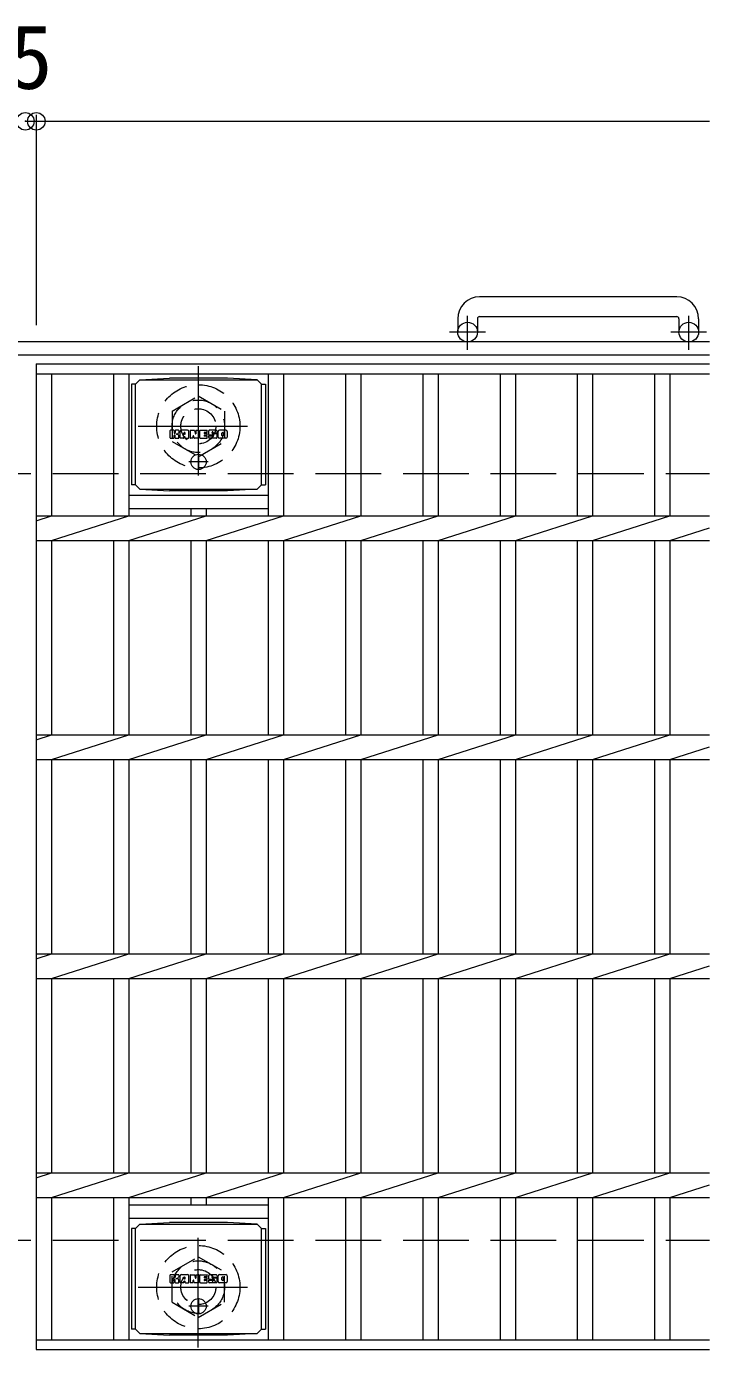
# Model space of a CAD drawing. Units: millimetres at full size, sheet at 1:10; details may follow other scales. Extents: x -1644 to 1842, y -1350 to 1326.
# Drawn here: x -336 to -24, y 657 to 1261 of the extents above; entities that cross this region are included whole.
import ezdxf
from ezdxf.enums import TextEntityAlignment as Align

# ---------------------------------------------------------------- set-up
doc = ezdxf.new("R2010")
doc.units = ezdxf.units.MM
doc.header["$LTSCALE"] = 10
doc.header["$PDMODE"] = 32
doc.header["$PDSIZE"] = 8
for name, pattern in [('CHAIN1', [8, 5, -1, 1, -1]), ('DASHED1', [1.8, 1.2, -0.6]), ('DASHED3', [4, 3, -1])]:
    doc.linetypes.add(name, pattern=pattern)
for name, color, linetype, lineweight in [('C-1', 2, 'Continuous', 9), ('C-2', 3, 'Continuous', 9), ('C-4', 7, 'Continuous', 9), ('C-8', 2, 'DASHED1', 9), ('C-9', 2, 'Continuous', 9), ('C-F', 7, 'Continuous', 9)]:
    doc.layers.add(name, color=color, linetype=linetype, lineweight=lineweight)
doc.styles.add('ＭＳ ゴシック', font='')
doc.styles.get('ＭＳ ゴシック').set_extended_font_data('MS Gothic')

msp = doc.modelspace()

# ---------------------------------------------------------------- linework, layer by layer
at = {"layer": 'C-1'}
for p, q in [((-39.14, 1137.97), (-129.14, 1137.97)), ((-139.14, 1127.97), (-139.14, 1121.87)), ((-130.14, 1127.97), (-130.14, 1121.87)), ((-129.14, 1128.97), (-39.14, 1128.97)), ((-38.14, 1127.97), (-38.14, 1121.87)), ((-29.14, 1127.97), (-29.14, 1121.87)), ((-24.14, 1117.37), (-1644.14, 1117.37)), ((-24.14, 1111.37), (-1644.14, 1111.37))]:
    msp.add_line(p, q, dxfattribs=at)
at = {"layer": 'C-1', "linetype": 'CHAIN1'}
for p, q in [((-134.64, 1113.76), (-134.64, 1129.36)), ((-33.64, 1113.76), (-33.64, 1129.36)), ((-126.48, 1121.87), (-142.88, 1121.87)), ((-25.48, 1121.87), (-41.88, 1121.87))]:
    msp.add_line(p, q, dxfattribs=at)
at = {"layer": 'C-1', "linetype": 'DASHED3'}
for p, q in [((-1644.14, 1057.37), (-24.14, 1057.37)), ((-1644.14, 707.37), (-24.14, 707.37))]:
    msp.add_line(p, q, dxfattribs=at)
at = {"layer": 'C-1'}
for centre in [(-134.64, 1121.87), (-33.64, 1121.87)]:
    msp.add_circle(centre, 4.5, dxfattribs=at)
for centre, radius, start, end in [((-129.14, 1127.97), 10, 90, 180), ((-39.14, 1127.97), 10, 0, 90), ((-129.14, 1127.97), 1, 90, 180), ((-39.14, 1127.97), 1, 0, 90)]:
    msp.add_arc(centre, radius, start, end, dxfattribs=at)
at = {"layer": 'C-2'}
for p, q in [((-331.64, 1107.37), (-24.14, 1107.37)), ((-331.64, 1107.37), (-331.64, 657.37)), ((-331.64, 1102.87), (-24.14, 1102.87)), ((-324.64, 1102.87), (-324.64, 1038.03)), ((-296.34, 1102.87), (-296.34, 1038.03)), ((-289.34, 1102.87), (-289.34, 1038.03)), ((-225.74, 1102.87), (-225.74, 1038.03)), ((-218.74, 1102.87), (-218.74, 1038.03)), ((-190.44, 1102.87), (-190.44, 1038.03)), ((-183.44, 1102.87), (-183.44, 1038.03)), ((-155.14, 1102.87), (-155.14, 1038.03)), ((-148.14, 1102.87), (-148.14, 1038.03)), ((-119.84, 1102.87), (-119.84, 1038.03)), ((-112.84, 1102.87), (-112.84, 1038.03)), ((-84.54, 1102.87), (-84.54, 1038.03)), ((-77.54, 1102.87), (-77.54, 1038.03)), ((-49.24, 1102.87), (-49.24, 1038.03)), ((-42.24, 1102.87), (-42.24, 1038.03)), ((-289.34, 1047.37), (-225.74, 1047.37)), ((-289.34, 1041.37), (-225.74, 1041.37)), ((-261.04, 1041.37), (-261.04, 1038.03)), ((-254.04, 1041.37), (-254.04, 1038.03)), ((-331.64, 1035.78), (-324.64, 1038.03)), ((-331.64, 1038.03), (-24.14, 1038.03)), ((-324.64, 1026.71), (-289.34, 1038.03)), ((-289.34, 1026.71), (-254.04, 1038.03)), ((-254.04, 1026.71), (-218.74, 1038.03)), ((-218.74, 1026.71), (-183.44, 1038.03)), ((-183.44, 1026.71), (-148.14, 1038.03)), ((-148.14, 1026.71), (-112.84, 1038.03)), ((-112.84, 1026.71), (-77.54, 1038.03)), ((-77.54, 1026.71), (-42.24, 1038.03)), ((-42.24, 1026.71), (-24.14, 1032.51)), ((-331.64, 1026.71), (-24.14, 1026.71)), ((-324.64, 1026.71), (-324.64, 938.03)), ((-296.34, 1026.71), (-296.34, 938.03)), ((-289.34, 1026.71), (-289.34, 938.03)), ((-261.04, 1026.71), (-261.04, 938.03)), ((-254.04, 1026.71), (-254.04, 938.03)), ((-225.74, 1026.71), (-225.74, 938.03)), ((-218.74, 1026.71), (-218.74, 938.03)), ((-190.44, 1026.71), (-190.44, 938.03)), ((-183.44, 1026.71), (-183.44, 938.03)), ((-155.14, 1026.71), (-155.14, 938.03)), ((-148.14, 1026.71), (-148.14, 938.03)), ((-119.84, 1026.71), (-119.84, 938.03)), ((-112.84, 1026.71), (-112.84, 938.03)), ((-84.54, 1026.71), (-84.54, 938.03)), ((-77.54, 1026.71), (-77.54, 938.03)), ((-49.24, 1026.71), (-49.24, 938.03)), ((-42.24, 1026.71), (-42.24, 938.03)), ((-331.64, 935.78), (-324.64, 938.03)), ((-331.64, 938.03), (-24.14, 938.03)), ((-324.64, 926.71), (-289.34, 938.03)), ((-289.34, 926.71), (-254.04, 938.03)), ((-254.04, 926.71), (-218.74, 938.03)), ((-218.74, 926.71), (-183.44, 938.03)), ((-183.44, 926.71), (-148.14, 938.03)), ((-148.14, 926.71), (-112.84, 938.03)), ((-112.84, 926.71), (-77.54, 938.03)), ((-77.54, 926.71), (-42.24, 938.03)), ((-42.24, 926.71), (-24.14, 932.51)), ((-331.64, 926.71), (-24.14, 926.71)), ((-324.64, 926.71), (-324.64, 838.03)), ((-296.34, 926.71), (-296.34, 838.03)), ((-289.34, 926.71), (-289.34, 838.03)), ((-261.04, 926.71), (-261.04, 838.03)), ((-254.04, 926.71), (-254.04, 838.03)), ((-225.74, 926.71), (-225.74, 838.03)), ((-218.74, 926.71), (-218.74, 838.03)), ((-190.44, 926.71), (-190.44, 838.03)), ((-183.44, 926.71), (-183.44, 838.03)), ((-155.14, 926.71), (-155.14, 838.03)), ((-148.14, 926.71), (-148.14, 838.03)), ((-119.84, 926.71), (-119.84, 838.03)), ((-112.84, 926.71), (-112.84, 838.03)), ((-84.54, 926.71), (-84.54, 838.03)), ((-77.54, 926.71), (-77.54, 838.03)), ((-49.24, 926.71), (-49.24, 838.03)), ((-42.24, 926.71), (-42.24, 838.03)), ((-331.64, 835.78), (-324.64, 838.03)), ((-331.64, 838.03), (-24.14, 838.03)), ((-324.64, 826.71), (-289.34, 838.03)), ((-289.34, 826.71), (-254.04, 838.03)), ((-254.04, 826.71), (-218.74, 838.03)), ((-218.74, 826.71), (-183.44, 838.03)), ((-183.44, 826.71), (-148.14, 838.03)), ((-148.14, 826.71), (-112.84, 838.03)), ((-112.84, 826.71), (-77.54, 838.03)), ((-77.54, 826.71), (-42.24, 838.03)), ((-42.24, 826.71), (-24.14, 832.51)), ((-331.64, 826.71), (-24.14, 826.71)), ((-324.64, 826.71), (-324.64, 738.03)), ((-296.34, 826.71), (-296.34, 738.03)), ((-289.34, 826.71), (-289.34, 738.03)), ((-261.04, 826.71), (-261.04, 738.03)), ((-254.04, 826.71), (-254.04, 738.03)), ((-225.74, 826.71), (-225.74, 738.03)), ((-218.74, 826.71), (-218.74, 738.03)), ((-190.44, 826.71), (-190.44, 738.03)), ((-183.44, 826.71), (-183.44, 738.03)), ((-155.14, 826.71), (-155.14, 738.03)), ((-148.14, 826.71), (-148.14, 738.03)), ((-119.84, 826.71), (-119.84, 738.03)), ((-112.84, 826.71), (-112.84, 738.03)), ((-84.54, 826.71), (-84.54, 738.03)), ((-77.54, 826.71), (-77.54, 738.03)), ((-49.24, 826.71), (-49.24, 738.03)), ((-42.24, 826.71), (-42.24, 738.03)), ((-331.64, 735.78), (-324.64, 738.03)), ((-331.64, 738.03), (-24.14, 738.03)), ((-324.64, 726.71), (-289.34, 738.03)), ((-289.34, 726.71), (-254.04, 738.03)), ((-254.04, 726.71), (-218.74, 738.03)), ((-218.74, 726.71), (-183.44, 738.03)), ((-183.44, 726.71), (-148.14, 738.03)), ((-148.14, 726.71), (-112.84, 738.03)), ((-112.84, 726.71), (-77.54, 738.03)), ((-77.54, 726.71), (-42.24, 738.03)), ((-42.24, 726.71), (-24.14, 732.51)), ((-331.64, 726.71), (-24.14, 726.71)), ((-324.64, 726.71), (-324.64, 661.87)), ((-296.34, 726.71), (-296.34, 661.87)), ((-289.34, 726.71), (-289.34, 661.87)), ((-261.04, 726.71), (-261.04, 723.37)), ((-254.04, 726.71), (-254.04, 723.37)), ((-225.74, 726.71), (-225.74, 661.87)), ((-218.74, 726.71), (-218.74, 661.87)), ((-190.44, 726.71), (-190.44, 661.87)), ((-183.44, 726.71), (-183.44, 661.87)), ((-155.14, 726.71), (-155.14, 661.87)), ((-148.14, 726.71), (-148.14, 661.87)), ((-119.84, 726.71), (-119.84, 661.87)), ((-112.84, 726.71), (-112.84, 661.87)), ((-84.54, 726.71), (-84.54, 661.87)), ((-77.54, 726.71), (-77.54, 661.87)), ((-49.24, 726.71), (-49.24, 661.87)), ((-42.24, 726.71), (-42.24, 661.87)), ((-289.34, 723.37), (-225.74, 723.37)), ((-289.34, 717.37), (-225.74, 717.37)), ((-331.64, 661.87), (-24.14, 661.87)), ((-331.64, 657.37), (-24.14, 657.37))]:
    msp.add_line(p, q, dxfattribs=at)
at = {"layer": 'C-4'}
for p, q in [((-331.64, 1221.13), (-331.64, 1125.06)), ((-336.64, 1218.13), (-331.64, 1218.13)), ((-331.64, 1218.13), (-24.14, 1218.13))]:
    msp.add_line(p, q, dxfattribs=at)
for p in [(-336.64, 1218.13), (-331.64, 1218.13)]:
    msp.add_point(p, dxfattribs=at)
at = {"layer": 'C-8', "linetype": 'CHAIN1'}
for p, q in [((-257.64, 1106.37), (-257.64, 1051.37)), ((-285.14, 1078.87), (-230.14, 1078.87)), ((-257.64, 658.37), (-257.64, 713.37)), ((-285.14, 685.87), (-230.14, 685.87))]:
    msp.add_line(p, q, dxfattribs=at)
at = {"layer": 'C-8'}
for p, q in [((-269.64, 1085.8), (-269.64, 1071.94)), ((-269.64, 1071.94), (-257.64, 1065.01)), ((-257.64, 1065.01), (-245.64, 1071.94)), ((-269.64, 692.8), (-257.64, 699.73)), ((-257.64, 699.73), (-245.64, 692.8)), ((-269.64, 678.94), (-269.64, 692.8))]:
    msp.add_line(p, q, dxfattribs=at)
for points in [[(-269.64, 1085.8), (-257.64, 1092.73), (-245.64, 1085.8), (-245.64, 1071.94)], [(-269.64, 678.94), (-257.64, 672.01), (-245.64, 678.94), (-245.64, 692.8)]]:
    msp.add_lwpolyline(points, dxfattribs=at)
for centre, radius in [((-257.64, 1078.87), 19), ((-257.64, 1078.87), 12), ((-257.64, 1078.87), 8), ((-257.64, 685.87), 19), ((-257.64, 685.87), 12), ((-257.64, 685.87), 8)]:
    msp.add_circle(centre, radius, dxfattribs=at)
at = {"layer": 'C-9'}
for p, q in [((-286.29, 1098.14), (-284.29, 1100.14)), ((-284.29, 1100.14), (-270.83, 1100.82)), ((-284.29, 1100.14), (-230.79, 1100.14)), ((-244.25, 1100.82), (-270.83, 1100.82)), ((-230.79, 1100.14), (-244.25, 1100.82)), ((-228.79, 1098.14), (-230.79, 1100.14)), ((-286.29, 1098.1), (-288.09, 1098.1)), ((-288.09, 1098.1), (-288.09, 1052.18)), ((-286.29, 1052.14), (-286.29, 1098.14)), ((-228.79, 1052.14), (-228.79, 1098.14)), ((-228.79, 1098.1), (-226.99, 1098.1)), ((-226.99, 1098.1), (-226.99, 1052.18)), ((-286.29, 1052.18), (-288.09, 1052.18)), ((-286.29, 1052.14), (-284.29, 1050.14)), ((-228.79, 1052.14), (-230.79, 1050.14)), ((-228.79, 1052.18), (-226.99, 1052.18)), ((-284.29, 1050.14), (-270.83, 1049.46)), ((-284.29, 1050.14), (-230.79, 1050.14)), ((-244.25, 1049.46), (-270.83, 1049.46)), ((-230.79, 1050.14), (-244.25, 1049.46)), ((-286.29, 712.64), (-284.29, 714.64)), ((-284.29, 714.64), (-270.83, 715.32)), ((-284.29, 714.64), (-230.79, 714.64)), ((-244.25, 715.32), (-270.83, 715.32)), ((-230.79, 714.64), (-244.25, 715.32)), ((-228.79, 712.64), (-230.79, 714.64)), ((-286.29, 712.6), (-288.09, 712.6)), ((-288.09, 712.6), (-288.09, 666.68)), ((-286.29, 666.64), (-286.29, 712.64)), ((-228.79, 666.64), (-228.79, 712.64)), ((-228.79, 712.6), (-226.99, 712.6)), ((-226.99, 712.6), (-226.99, 666.68)), ((-286.29, 666.68), (-288.09, 666.68)), ((-286.29, 666.64), (-284.29, 664.64)), ((-284.29, 664.64), (-270.83, 663.96)), ((-284.29, 664.64), (-230.79, 664.64)), ((-230.79, 664.64), (-244.25, 663.96)), ((-228.79, 666.64), (-230.79, 664.64)), ((-228.79, 666.68), (-226.99, 666.68)), ((-244.25, 663.96), (-270.83, 663.96))]:
    msp.add_line(p, q, dxfattribs=at)
at = {"layer": 'C-9', "linetype": 'CHAIN1'}
for p, q in [((-257.54, 1066.33), (-257.54, 1058.95)), ((-253.18, 1062.64), (-261.9, 1062.64)), ((-253.18, 677.14), (-261.9, 677.14)), ((-257.54, 680.83), (-257.54, 673.45))]:
    msp.add_line(p, q, dxfattribs=at)
at = {"layer": 'C-9'}
for centre in [(-257.54, 1062.64), (-257.54, 677.14)]:
    msp.add_circle(centre, 3.5, dxfattribs=at)
at = {"layer": 'C-F'}
for p, q in [((-270.55, 1073.54), (-270.55, 1076.9)), ((-268.87, 1077.05), (-270.39, 1077.05)), ((-268.71, 1076.9), (-268.71, 1075.97)), ((-268.21, 1076.9), (-268.21, 1075.97)), ((-266.71, 1077.05), (-268.05, 1077.05)), ((-266.55, 1076.9), (-266.55, 1076.11)), ((-265.88, 1073.54), (-265.88, 1076.53)), ((-262.57, 1077.05), (-265.36, 1077.05)), ((-264.22, 1075.26), (-264.22, 1075.8)), ((-263.71, 1075.26), (-263.71, 1075.8)), ((-262.04, 1073.54), (-262.04, 1076.53)), ((-261.37, 1076.9), (-261.37, 1073.54)), ((-261.21, 1077.05), (-259.51, 1077.05)), ((-259.36, 1076.94), (-258.88, 1075.45)), ((-258.72, 1076.9), (-258.72, 1075.48)), ((-258.56, 1077.05), (-257.54, 1077.05)), ((-257.39, 1076.9), (-257.39, 1073.54)), ((-256.88, 1073.54), (-256.88, 1076.9)), ((-256.72, 1077.05), (-253.7, 1077.05)), ((-253.7, 1076.06), (-254.82, 1076.06)), ((-253.7, 1075.62), (-254.82, 1075.62)), ((-253.54, 1076.22), (-253.54, 1076.9)), ((-253.54, 1074.97), (-253.54, 1075.47)), ((-249.56, 1077.05), (-252.61, 1077.05)), ((-251.38, 1075.71), (-251.38, 1076.12)), ((-251.22, 1075.55), (-249.46, 1075.55)), ((-250.86, 1076.03), (-250.86, 1076.12)), ((-250.7, 1075.87), (-249.03, 1075.87)), ((-249.03, 1076.53), (-249.03, 1075.87)), ((-248.52, 1073.91), (-248.52, 1076.53)), ((-245.05, 1077.05), (-248, 1077.05)), ((-246.85, 1074.71), (-246.85, 1075.73)), ((-246.21, 1074.71), (-246.21, 1075.73)), ((-244.53, 1076.53), (-244.53, 1073.91)), ((-270.39, 1073.39), (-268.87, 1073.39)), ((-268.71, 1073.54), (-268.71, 1074.63)), ((-268.22, 1073.54), (-268.22, 1074.63)), ((-268.06, 1073.39), (-266.7, 1073.39)), ((-266.55, 1073.54), (-266.55, 1074.47)), ((-264.38, 1073.39), (-265.73, 1073.39)), ((-264.22, 1073.54), (-264.22, 1073.96)), ((-263.76, 1075.21), (-264.17, 1075.21)), ((-263.71, 1073.54), (-263.71, 1073.96)), ((-263.55, 1073.39), (-262.2, 1073.39)), ((-260.21, 1073.39), (-261.21, 1073.39)), ((-260.05, 1073.54), (-260.05, 1074.45)), ((-259.57, 1073.5), (-259.86, 1074.48)), ((-257.54, 1073.39), (-259.42, 1073.39)), ((-256.72, 1073.39), (-253.71, 1073.39)), ((-253.7, 1074.82), (-254.82, 1074.82)), ((-253.71, 1074.39), (-254.82, 1074.39)), ((-253.55, 1073.54), (-253.55, 1074.23)), ((-253.04, 1074.4), (-253.04, 1073.91)), ((-252.88, 1074.55), (-251.53, 1074.55)), ((-251.03, 1074.88), (-252.61, 1074.88)), ((-249.46, 1073.39), (-252.51, 1073.39)), ((-251.37, 1074.4), (-251.37, 1074.29)), ((-250.87, 1074.73), (-250.87, 1074.29)), ((-245.05, 1073.39), (-248, 1073.39)), ((-270.55, 688.04), (-270.55, 691.4)), ((-268.87, 691.55), (-270.39, 691.55)), ((-268.71, 691.4), (-268.71, 690.47)), ((-268.71, 688.04), (-268.71, 689.13)), ((-268.22, 688.04), (-268.22, 689.13)), ((-268.21, 691.4), (-268.21, 690.47)), ((-266.71, 691.55), (-268.05, 691.55)), ((-266.55, 691.4), (-266.55, 690.61)), ((-266.55, 688.04), (-266.55, 688.97)), ((-265.88, 688.04), (-265.88, 691.03)), ((-262.57, 691.55), (-265.36, 691.55)), ((-264.22, 689.76), (-264.22, 690.3)), ((-263.76, 689.71), (-264.17, 689.71)), ((-263.71, 689.76), (-263.71, 690.3)), ((-262.04, 688.04), (-262.04, 691.03)), ((-261.37, 691.4), (-261.37, 688.04)), ((-261.21, 691.55), (-259.51, 691.55)), ((-260.05, 688.04), (-260.05, 688.95)), ((-259.57, 688), (-259.86, 688.98)), ((-259.36, 691.44), (-258.88, 689.95)), ((-258.72, 691.4), (-258.72, 689.98)), ((-258.56, 691.55), (-257.54, 691.55)), ((-257.39, 691.4), (-257.39, 688.04)), ((-256.88, 688.04), (-256.88, 691.4)), ((-256.72, 691.55), (-253.7, 691.55)), ((-253.7, 690.56), (-254.82, 690.56)), ((-253.7, 690.12), (-254.82, 690.12)), ((-253.7, 689.32), (-254.82, 689.32)), ((-253.71, 688.89), (-254.82, 688.89)), ((-253.55, 688.04), (-253.55, 688.73)), ((-253.54, 690.72), (-253.54, 691.4)), ((-253.54, 689.47), (-253.54, 689.97)), ((-253.04, 688.9), (-253.04, 688.41)), ((-252.88, 689.05), (-251.53, 689.05)), ((-249.56, 691.55), (-252.61, 691.55)), ((-251.03, 689.38), (-252.61, 689.38)), ((-251.38, 690.21), (-251.38, 690.62)), ((-251.37, 688.9), (-251.37, 688.79)), ((-251.22, 690.05), (-249.46, 690.05)), ((-250.87, 689.23), (-250.87, 688.79)), ((-250.86, 690.53), (-250.86, 690.62)), ((-250.7, 690.37), (-249.03, 690.37)), ((-249.03, 691.03), (-249.03, 690.37)), ((-248.52, 688.41), (-248.52, 691.03)), ((-245.05, 691.55), (-248, 691.55)), ((-246.85, 689.21), (-246.85, 690.23)), ((-246.21, 689.21), (-246.21, 690.23)), ((-244.53, 691.03), (-244.53, 688.41)), ((-270.39, 687.89), (-268.87, 687.89)), ((-268.06, 687.89), (-266.7, 687.89)), ((-264.38, 687.89), (-265.73, 687.89)), ((-264.22, 688.04), (-264.22, 688.46)), ((-263.71, 688.04), (-263.71, 688.46)), ((-263.55, 687.89), (-262.2, 687.89)), ((-260.21, 687.89), (-261.21, 687.89)), ((-257.54, 687.89), (-259.42, 687.89)), ((-256.72, 687.89), (-253.71, 687.89)), ((-249.46, 687.89), (-252.51, 687.89)), ((-245.05, 687.89), (-248, 687.89))]:
    msp.add_line(p, q, dxfattribs=at)
for centre, radius, start, end in [((-270.39, 1076.9), 0.157, 90, 180), ((-268.87, 1076.9), 0.157, 0, 90), ((-268.46, 1075.97), 0.251, 180, 0), ((-268.05, 1076.9), 0.157, 90, 180), ((-267.63, 1075.3), 0.088, 97.33171, 266.57183), ((-267.93, 1077.63), 2.27, 277.33171, 299.42073), ((-267.07, 1076.11), 0.524, 299.42073, 0), ((-266.71, 1076.9), 0.157, 0, 90), ((-265.36, 1076.53), 0.524, 90, 180), ((-264.17, 1075.26), 0.052, 180, 270), ((-263.96, 1075.8), 0.255, 0, 180), ((-263.76, 1075.26), 0.052, 270, 0), ((-262.57, 1076.53), 0.524, 0, 90), ((-261.21, 1076.9), 0.157, 90, 180), ((-259.51, 1076.9), 0.157, 17.75635, 90), ((-258.8, 1075.48), 0.083, 197.75635, 0), ((-258.56, 1076.9), 0.157, 90, 180), ((-257.54, 1076.9), 0.157, 0, 90), ((-256.72, 1076.9), 0.157, 90, 180), ((-254.82, 1075.84), 0.22, 90, 270), ((-253.7, 1076.9), 0.157, 0, 90), ((-253.7, 1076.22), 0.157, 270, 0), ((-253.7, 1075.47), 0.157, 0, 90), ((-250.66, 1075.97), 2.38, 157.10112, 202.89888), ((-252.61, 1076.79), 0.262, 90, 157.10112), ((-251.12, 1076.12), 0.259, 0, 180), ((-251.22, 1075.71), 0.157, 180, 270), ((-250.7, 1076.03), 0.157, 180, 270), ((-249.56, 1076.53), 0.524, 0, 90), ((-249.46, 1075.29), 0.262, 22.90802, 90), ((-251.41, 1074.47), 2.37, 337.09198, 22.90802), ((-248, 1076.53), 0.524, 90, 180), ((-246.53, 1075.73), 0.321, 0, 180), ((-245.05, 1076.53), 0.524, 0, 90), ((-270.39, 1073.54), 0.157, 180, 270), ((-268.87, 1073.54), 0.157, 270, 0), ((-268.46, 1074.63), 0.249, 0, 180), ((-268.06, 1073.54), 0.157, 180, 270), ((-267.73, 1073.57), 1.64, 53.71985, 86.57183), ((-267.07, 1074.47), 0.524, 0, 53.71985), ((-266.7, 1073.54), 0.157, 270, 0), ((-265.73, 1073.54), 0.157, 180, 270), ((-264.38, 1073.54), 0.157, 270, 0), ((-263.96, 1073.96), 0.255, 0, 180), ((-263.55, 1073.54), 0.157, 180, 270), ((-262.2, 1073.54), 0.157, 270, 0), ((-261.21, 1073.54), 0.157, 180, 270), ((-260.21, 1073.54), 0.157, 270, 0), ((-259.95, 1074.45), 0.101, 16.48875, 180), ((-259.42, 1073.54), 0.157, 196.48875, 270), ((-257.54, 1073.54), 0.157, 270, 0), ((-256.72, 1073.54), 0.157, 180, 270), ((-254.82, 1074.6), 0.214, 90, 270), ((-253.71, 1074.23), 0.157, 0, 90), ((-253.71, 1073.54), 0.157, 270, 0), ((-253.7, 1074.97), 0.157, 270, 0), ((-252.88, 1074.4), 0.157, 90, 180), ((-252.51, 1073.91), 0.524, 180, 270), ((-252.61, 1075.15), 0.262, 202.89888, 270), ((-251.53, 1074.4), 0.157, 0, 90), ((-251.12, 1074.29), 0.25, 180, 0), ((-251.03, 1074.73), 0.157, 0, 90), ((-249.46, 1073.65), 0.262, 270, 337.09198), ((-248, 1073.91), 0.524, 180, 270), ((-246.53, 1074.71), 0.321, 180, 0), ((-245.05, 1073.91), 0.524, 270, 0), ((-270.39, 691.4), 0.157, 90, 180), ((-268.87, 691.4), 0.157, 0, 90), ((-268.46, 690.47), 0.251, 180, 0), ((-268.46, 689.13), 0.249, 0, 180), ((-268.05, 691.4), 0.157, 90, 180), ((-267.63, 689.8), 0.088, 97.33171, 266.57183), ((-267.93, 692.13), 2.27, 277.33171, 299.42073), ((-267.73, 688.07), 1.64, 53.71985, 86.57183), ((-267.07, 690.61), 0.524, 299.42073, 0), ((-267.07, 688.97), 0.524, 0, 53.71985), ((-266.71, 691.4), 0.157, 0, 90), ((-265.36, 691.03), 0.524, 90, 180), ((-264.17, 689.76), 0.052, 180, 270), ((-263.96, 690.3), 0.255, 0, 180), ((-263.96, 688.46), 0.255, 0, 180), ((-263.76, 689.76), 0.052, 270, 0), ((-262.57, 691.03), 0.524, 0, 90), ((-261.21, 691.4), 0.157, 90, 180), ((-259.95, 688.95), 0.101, 16.48875, 180), ((-259.51, 691.4), 0.157, 17.75635, 90), ((-258.8, 689.98), 0.083, 197.75635, 0), ((-258.56, 691.4), 0.157, 90, 180), ((-257.54, 691.4), 0.157, 0, 90), ((-256.72, 691.4), 0.157, 90, 180), ((-254.82, 690.34), 0.22, 90, 270), ((-254.82, 689.1), 0.214, 90, 270), ((-253.71, 688.73), 0.157, 0, 90), ((-253.7, 691.4), 0.157, 0, 90), ((-253.7, 690.72), 0.157, 270, 0), ((-253.7, 689.97), 0.157, 0, 90), ((-253.7, 689.47), 0.157, 270, 0), ((-250.66, 690.47), 2.38, 157.10112, 202.89888), ((-252.88, 688.9), 0.157, 90, 180), ((-252.61, 691.29), 0.262, 90, 157.10112), ((-252.61, 689.65), 0.262, 202.89888, 270), ((-251.53, 688.9), 0.157, 0, 90), ((-251.12, 690.62), 0.259, 0, 180), ((-251.22, 690.21), 0.157, 180, 270), ((-251.12, 688.79), 0.25, 180, 0), ((-251.03, 689.23), 0.157, 0, 90), ((-250.7, 690.53), 0.157, 180, 270), ((-249.56, 691.03), 0.524, 0, 90), ((-249.46, 689.79), 0.262, 22.90802, 90), ((-251.41, 688.97), 2.37, 337.09198, 22.90802), ((-248, 691.03), 0.524, 90, 180), ((-246.53, 690.23), 0.321, 0, 180), ((-246.53, 689.21), 0.321, 180, 0), ((-245.05, 691.03), 0.524, 0, 90), ((-270.39, 688.04), 0.157, 180, 270), ((-268.87, 688.04), 0.157, 270, 0), ((-268.06, 688.04), 0.157, 180, 270), ((-266.7, 688.04), 0.157, 270, 0), ((-265.73, 688.04), 0.157, 180, 270), ((-264.38, 688.04), 0.157, 270, 0), ((-263.55, 688.04), 0.157, 180, 270), ((-262.2, 688.04), 0.157, 270, 0), ((-261.21, 688.04), 0.157, 180, 270), ((-260.21, 688.04), 0.157, 270, 0), ((-259.42, 688.04), 0.157, 196.48875, 270), ((-257.54, 688.04), 0.157, 270, 0), ((-256.72, 688.04), 0.157, 180, 270), ((-253.71, 688.04), 0.157, 270, 0), ((-252.51, 688.41), 0.524, 180, 270), ((-249.46, 688.15), 0.262, 270, 337.09198), ((-248, 688.41), 0.524, 180, 270), ((-245.05, 688.41), 0.524, 270, 0)]:
    msp.add_arc(centre, radius, start, end, dxfattribs=at)

# ---------------------------------------------------------------- texts
at = {"layer": 'C-4', "color": 2, "style": 'ＭＳ ゴシック'}
msp.add_text('5', height=29.33, dxfattribs=at).set_placement((-344.14, 1224.13), align=Align.BOTTOM_LEFT)

doc.saveas('drawing.dxf')
